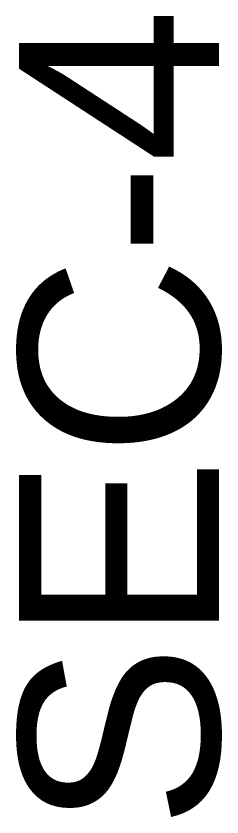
# Model space of a CAD drawing. Header units: millimetres. Extents: x 1181448 to 1317632, y -5734806 to -5633961.
# Drawn here: x 1223826 to 1224019, y -5722004 to -5721253 of the extents above; entities that cross this region are included whole.
import ezdxf

# ---------------------------------------------------------------- set-up
doc = ezdxf.new("R2010")
doc.units = ezdxf.units.MM
doc.header["$LTSCALE"] = 1000
doc.header["$MEASUREMENT"] = 0
doc.linetypes.add('T8_PROFILE SECTIONS$0$PHANTOM2', pattern=[1.25, 0.625, -0.125, 0.125, -0.125, 0.125, -0.125])
doc.layers.add('T8_PROFILE SECTIONS$0$A-PROFILE SECTIONS', color=81, linetype='T8_PROFILE SECTIONS$0$PHANTOM2')
doc.styles.add('T8_PROFILE SECTIONS$0$arial', font='sanss___.ttf')

# ---------------------------------------------------------------- blocks, each defined once
blk = doc.blocks.new('PROFILE SECTION LINE T9')
at = {"layer": 'T8_PROFILE SECTIONS$0$A-PROFILE SECTIONS', "linetype": 'ByBlock', "insert": (38110.72, -9629.17, 0.02), "char_height": 187.5, "attachment_point": 3, "rotation": 90, "style": 'T8_PROFILE SECTIONS$0$arial'}
blk.add_mtext_dynamic_manual_height_columns('SEC-4', width=301.3344, gutter_width=500, heights=[0], dxfattribs=at)

msp = doc.modelspace()

# ---------------------------------------------------------------- block references
at = {"layer": 'T8_PROFILE SECTIONS$0$A-PROFILE SECTIONS', "linetype": 'ByBlock'}
msp.add_blockref('PROFILE SECTION LINE T9', (1185718.17, -5711615.76, -0.02), dxfattribs=at)

doc.saveas('drawing.dxf')
